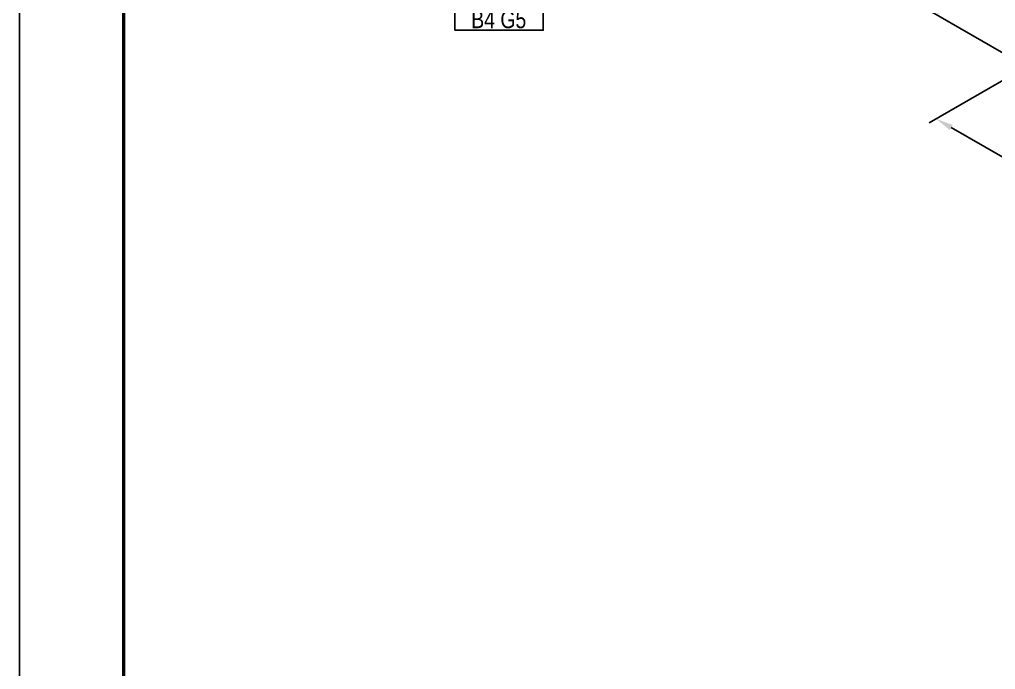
# Model space of a CAD drawing. Header units: millimetres. Extents: x 0 to 594, y 0 to 420.
# Drawn here: x 0 to 140.5, y 140.9 to 234.4 of the extents above; entities that cross this region are included whole.
import ezdxf
from ezdxf.enums import TextEntityAlignment as Align

# ---------------------------------------------------------------- set-up
doc = ezdxf.new("R2010")
doc.units = ezdxf.units.MM
doc.header["$LTSCALE"] = 0.25
doc.layers.add('주석', color=7, linetype='Continuous')
doc.layers.add('치수', color=1, linetype='Continuous')
doc.styles.add('AdskIsoAnnotation', font='arial.ttf', dxfattribs={"width": 0.8, "height": 1})
doc.styles.add('AdskIsoMetric', font='arial.ttf', dxfattribs={"width": 0.8, "height": 2.5})
doc.styles.add('AdskIsoMetric-30', font='arial.ttf', dxfattribs={"width": 0.8, "height": 2.5})
doc.styles.add('AdskIsoMetric30', font='arial.ttf', dxfattribs={"width": 0.8, "oblique": 30, "height": 2.5})
doc.dimstyles.new('AdskIsoMetric', dxfattribs={"dimtxt": 2.5, "dimasz": 2.5, "dimexe": 1, "dimexo": 2, "dimgap": 0.8, "dimtad": 1, "dimdec": 0, "dimrnd": 1, "dimzin": 0, "dimdsep": 46, "dimtxsty": 'AdskIsoMetric', "dimcen": 0, "dimclrt": 7, "dimadec": 0, "dimazin": 0, "dimtfac": 1, "dimtdec": 0, "dimtmove": 1, "dimatfit": 3, "dimfxl": 0, "dimfrac": 2, "dimtolj": 1, "dimtzin": 0, "dimarcsym": 0})

# ---------------------------------------------------------------- blocks, each defined once
blk = doc.blocks.new('*D34')
at = {"layer": 'Defpoints', "color": 0}
for p in [(252.39, 304.69), (265.38, 297.19), (144.94, 227.65)]:
    blk.add_point(p, dxfattribs=at)
at = {"layer": '치수', "color": 0, "lineweight": -2}
for p, q in [((134.12, 236.4), (250.22, 303.44)), ((142.94, 228.81), (130.95, 235.73))]:
    blk.add_line(p, q, dxfattribs=at)
at = {"layer": '치수', "color": 0}
for points in [[(250.01, 303.8), (250.43, 303.07), (252.39, 304.69)], [(133.91, 236.76), (134.33, 236.04), (131.95, 235.15)]]:
    blk.add_solid(points, dxfattribs=at)
at = {"layer": '치수', "color": 7, "insert": (190.78, 271.74), "char_height": 2.5, "attachment_point": 5, "rotation": 30, "style": 'AdskIsoMetric-30'}
blk.add_mtext('\\A1;7063', dxfattribs=at)
blk = doc.blocks.new('*D35')
at = {"layer": 'Defpoints', "color": 0}
for p in [(144.94, 227.65), (131.95, 220.15), (260.9, 160.71)]:
    blk.add_point(p, dxfattribs=at)
at = {"layer": '치수', "color": 0, "lineweight": -2}
for p, q in [((142.94, 226.5), (130.95, 219.58)), ((245.75, 154.46), (134.12, 218.9)), ((258.9, 159.55), (246.91, 152.63))]:
    blk.add_line(p, q, dxfattribs=at)
at = {"layer": '치수', "color": 0}
for points in [[(134.33, 219.26), (133.91, 218.54), (131.95, 220.15)], [(245.95, 154.82), (245.54, 154.09), (247.91, 153.21)]]:
    blk.add_solid(points, dxfattribs=at)
at = {"layer": '치수', "color": 7, "insert": (192.2, 187.99), "char_height": 2.5, "attachment_point": 5, "rotation": 330, "style": 'AdskIsoMetric30'}
blk.add_mtext('\\A1;12189', dxfattribs=at)
blk = doc.blocks.new('AnnoRect')
at = {"color": 0, "linetype": 'ByBlock', "lineweight": -2}
blk.add_wipeout([(-0.81, -0.6), (-0.81, 0.6), (0.81, 0.6), (0.81, -0.6)], dxfattribs=at)
blk.add_lwpolyline([(-0.81, -0.6), (-0.81, 0.6), (0.81, 0.6), (0.81, -0.6)], close=True, dxfattribs=at)
at = {"color": 0, "linetype": 'ByBlock', "lineweight": -2, "style": 'AdskIsoAnnotation', "width": 0.8}
blk.add_attdef('XX', text='', height=1, dxfattribs=at).set_placement((0, 0), align=Align.MIDDLE_CENTER)

msp = doc.modelspace()

# ---------------------------------------------------------------- block references
at = {"layer": '주석'}
ref = msp.add_blockref('AnnoRect', (69.0328, 234.4379), dxfattribs=dict(at, xscale=7.855166051660518, yscale=2.586971350613916, zscale=2.5))
ref.add_attrib('XX_001', 'B4 G5', (65.026, 233.1879), dxfattribs={"layer": '0', "color": 0, "linetype": 'ByBlock', "lineweight": -2, "height": 2.5, "style": 'AdskIsoAnnotation', "width": 0.8})

# ---------------------------------------------------------------- dimensions: what is measured, and where the dimension line sits
at = {"layer": '치수'}
for base, p1, p2, angle, text, override, picture, middle in [((252.388, 304.6854), (144.9446, 227.6529), (265.3784, 297.1854), 30, '7063', {"dimtad": 0, "dimlfac": 50.787153, "dimtxsty": 'AdskIsoMetric-30', "dimse1": 0, "dimse2": 1, "dimsd1": 0, "dimsd2": 0, "dimtmove": 1}, '*D34', (190.7847, 271.7356)), ((131.9542, 220.1529), (260.9017, 160.7051), (144.9446, 227.6529), 150, '12189', {"dimtad": 0, "dimlfac": 91.03684, "dimtxsty": 'AdskIsoMetric30', "dimse1": 0, "dimse2": 0, "dimsd1": 0, "dimsd2": 0, "dimtmove": 1}, '*D35', (192.1999, 187.9879))]:
    dim = msp.add_linear_dim(base=base, p1=p1, p2=p2, angle=angle, text=text, dimstyle='AdskIsoMetric', override=override, dxfattribs=at)
    dim.commit()
    dim.dimension.update_dxf_attribs({"geometry": picture, "text_midpoint": middle, "dimtype": 160})

# ---------------------------------------------------------------- next in the draw order: linework, layer by layer
msp.add_lwpolyline([(0, 0), (594, 0), (594, 420), (0, 420)], close=True)
at = {"const_width": 0.5}
msp.add_lwpolyline([(15, 15), (579, 15), (579, 405), (15, 405)], close=True, dxfattribs=at)

doc.saveas('drawing.dxf')
